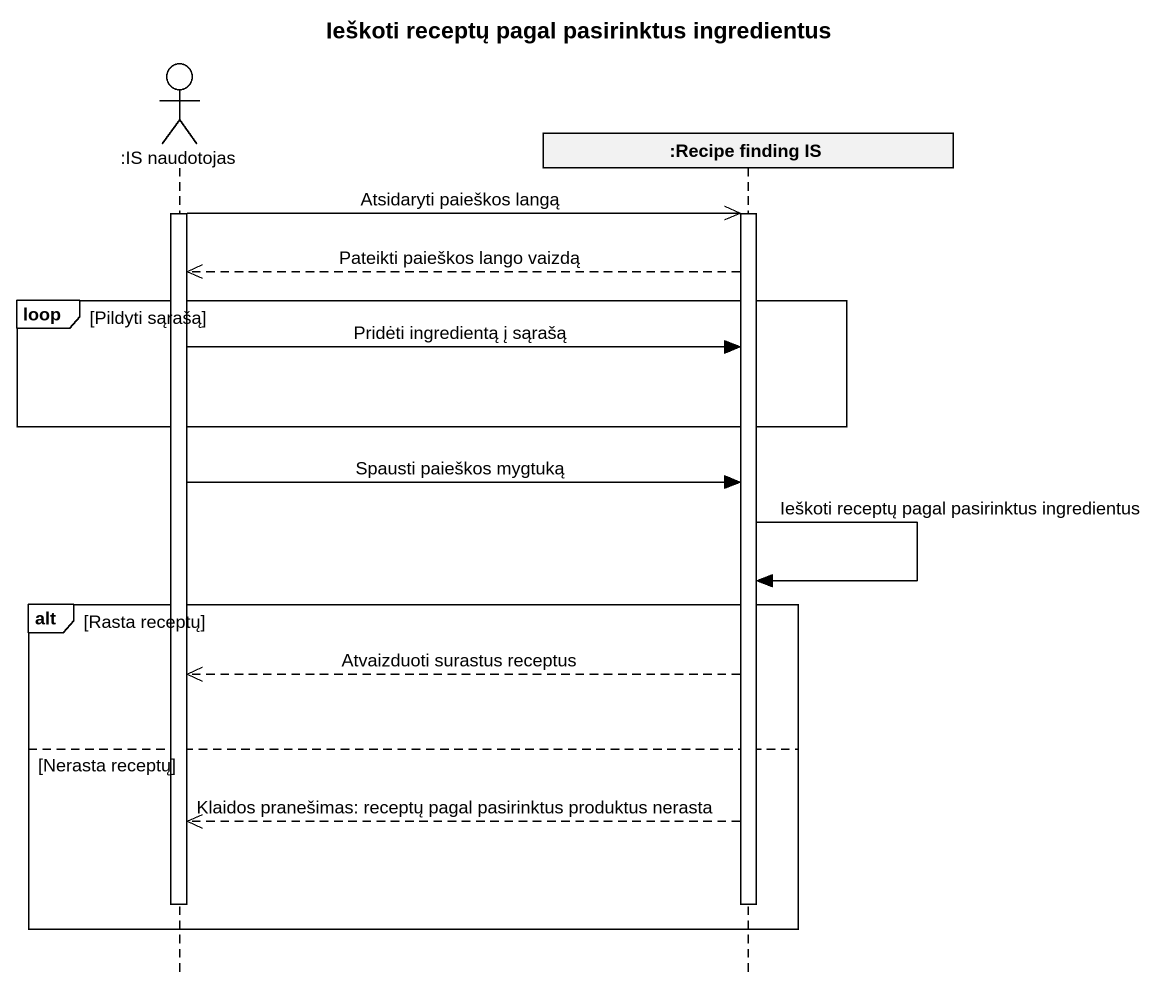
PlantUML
@startuml
title Ieškoti receptų pagal pasirinktus ingredientus
hide footbox
actor ":IS naudotojas" as IS_naudotojas
participant ":Recipe finding IS" as Recipe_finding_IS

activate IS_naudotojas
IS_naudotojas ->> Recipe_finding_IS : Atsidaryti paieškos langą
activate Recipe_finding_IS
Recipe_finding_IS -->> IS_naudotojas : Pateikti paieškos lango vaizdą
loop Pildyti sąrašą
  IS_naudotojas -> Recipe_finding_IS : Pridėti ingredientą į sąrašą
end
IS_naudotojas -> Recipe_finding_IS : Spausti paieškos mygtuką
Recipe_finding_IS -> Recipe_finding_IS : Ieškoti receptų pagal pasirinktus ingredientus
alt Rasta receptų
  Recipe_finding_IS -->> IS_naudotojas : Atvaizduoti surastus receptus
else Nerasta receptų
  Recipe_finding_IS -->> IS_naudotojas : Klaidos pranešimas: receptų pagal pasirinktus produktus nerasta
  deactivate IS_naudotojas
  deactivate Recipe_finding_IS
end
@enduml
